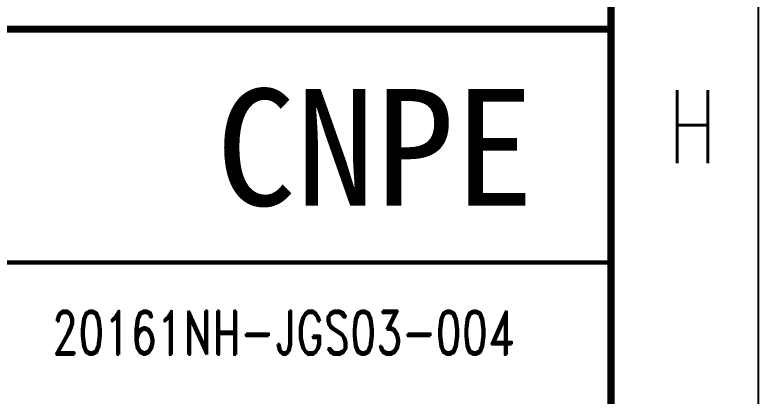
# Model space of a CAD drawing. Extents: x -146752 to 323108, y -93193 to -30118.
# Drawn here: x -34682 to -30863, y -89981 to -88020 of the extents above; entities that cross this region are included whole.
import ezdxf

# ---------------------------------------------------------------- set-up
doc = ezdxf.new("R2010")
doc.units = 0
doc.layers.get('0').update_dxf_attribs({"linetype": 'CONTINUOUS'})
for name, color, linetype in [('1', 7, 'CONTINUOUS'), ('PUB_TEXT', 7, 'CONTINUOUS'), ('TK', 4, 'CONTINUOUS')]:
    doc.layers.add(name, color=color, linetype=linetype)
doc.styles.add('HZbine', font='txt_____.ttf', dxfattribs={"width": 0.7, "bigfont": 'HZTXT'})
doc.styles.add('romand', font='romand.shx', dxfattribs={"width": 0.7, "height": 200, "bigfont": 'OCHINESE.shx'})
doc.styles.add('宋体', font='', dxfattribs={"width": 0.7})
doc.styles.get('宋体').set_extended_font_data('SimSun')

msp = doc.modelspace()

# ---------------------------------------------------------------- linework, layer by layer
msp.add_lwpolyline([(-120037.9, -30118.5), (-30862.9, -30118.5), (-30862.9, -93193.5), (-120037.9, -93193.5)], close=True)
at = {"layer": '1', "color": 2, "const_width": 37.5}
for points in [[(-45118.9, -92443.5), (-31618.9, -92443.5), (-31618.9, -82561.3), (-45118.9, -82561.3)], [(-45118.9, -88093.5), (-31618.9, -88093.5), (-31618.9, -92443.5), (-45118.9, -92443.5)]]:
    msp.add_lwpolyline(points, close=True, dxfattribs=at)
at = {"layer": '1', "color": 2, "const_width": 22.5}
msp.add_lwpolyline([(-45118.9, -89293.5), (-31618.9, -89293.5)], dxfattribs=at)
at = {"layer": 'TK', "color": 4, "flags": 128}
msp.add_lwpolyline([(-30862.9, -30118.5), (-30862.9, -93193.5)], dxfattribs=at)
at = {"layer": 'TK', "color": 4, "const_width": 37.5}
msp.add_lwpolyline([(-118162.9, -30868.5), (-31618.9, -30868.5), (-31618.9, -92443.5), (-118162.9, -92443.5)], close=True, dxfattribs=at)

# ---------------------------------------------------------------- texts
at = {"layer": 'PUB_TEXT', "color": 2, "style": '宋体'}
msp.add_text('CNPE', height=600, dxfattribs=at).set_placement((-33647.3, -89000.7))
at = {"layer": 'TK', "color": 4, "style": 'HZbine', "width": 0.7}
msp.add_text('H', height=375, dxfattribs=at).set_placement((-31323.8, -88783.1))
at = {"layer": 'TK', "color": 1, "style": 'romand', "width": 0.7}
msp.add_text('20161NH-JGS03-004', height=225, dxfattribs=at).set_placement((-34491.8, -89766.9))

doc.saveas('drawing.dxf')
